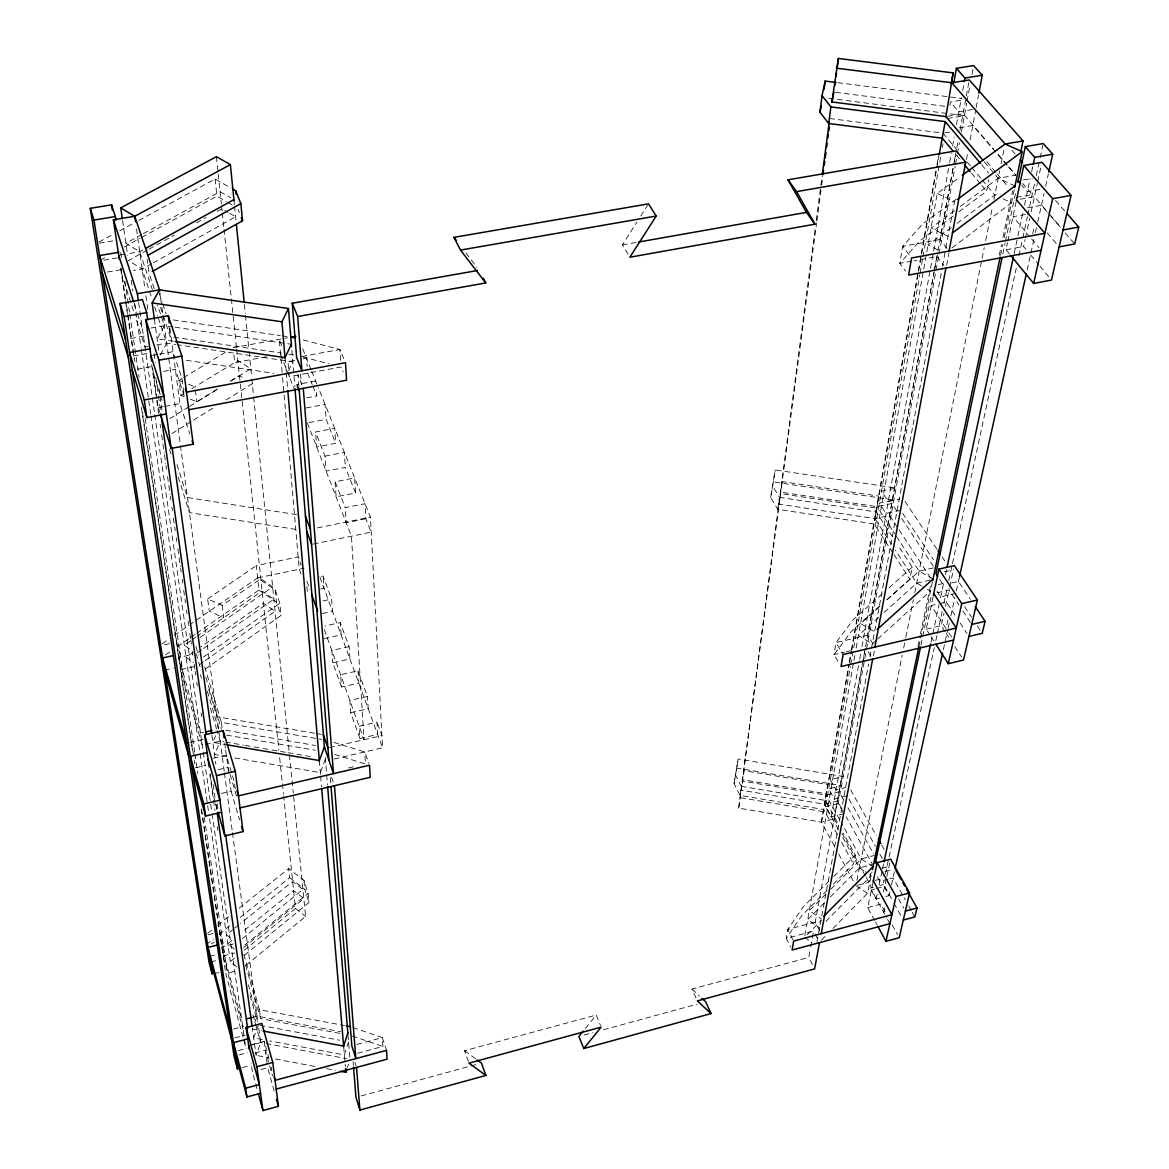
<?xml version="1.0" encoding="UTF-8"?>
<svg xmlns="http://www.w3.org/2000/svg" width="1169" height="1169" viewBox="0 0 1169 1169"><rect width="100%" height="100%" fill="white"/><g stroke="black" fill="none" stroke-linecap="round" stroke-linejoin="round"><path stroke-width="0.75" stroke-dasharray="5 3.75" d="M837.384 834.432L823.794 809.518L740.123 795.402L734.074 783.61L738.15 759.002L843.17 776.494L830.341 779.694L836.025 789.937L845.684 787.511M893.014 553.127L874.193 523.99L777.823 509.333L770.663 497.468L775.252 469.967L896.082 488.058L881.455 491.185L888.265 501.501L899.692 499.031M734.074 783.61L738.15 759.002M770.663 497.468L775.252 469.967M740.123 795.402L741.321 786.299L735.243 774.506M777.823 509.333L779.416 497.322L772.198 485.456M865.308 648.488L834.155 818.884L821.412 822.114L738.72 808.115L815.348 227.385M816.298 220.137L822.026 176.724M738.72 808.115L816.62 222.928M816.868 221.131L821.412 186.777M821.646 184.98L822.844 175.935M834.315 845.947L821.412 822.114L848.928 664.226M849.249 662.428L851.149 651.644M851.456 649.847L918.001 272.406M918.323 270.609L936.69 166.363M937.012 164.566L938.59 155.579M821.412 822.114L849.279 664.197M849.585 662.414L851.485 651.644M851.806 649.847L918.293 273.005M918.615 271.208L938.882 156.354M843.843 813.697L831.144 816.926L825.548 806.712L850.389 666.578M850.696 664.781L919.784 274.934M920.105 273.137L922.648 258.758M922.969 256.961L940.797 156.354M942.375 147.382L943.018 143.787M949.842 105.298L950.426 101.995L962.335 100.023M804.856 935.507L853.575 662.399M853.896 660.602L854.86 655.21M856.146 648.035L937.231 193.455L959.369 177.337M831.144 816.926L859.39 660.909M859.726 659.111L860.691 653.734M861.991 646.559L930.188 269.937M930.509 268.139L949.345 164.128M949.681 162.33L951.303 153.373M952.603 146.198L954.225 137.226M956.49 124.674L961.371 97.772M962.671 90.597L963.957 83.423M812.411 964.6L808.773 957.411L810.365 948.629M810.687 946.875L811.973 939.847M812.294 938.093L813.58 931.079L786.255 938.386L790.639 947.109M819.703 930.787L815.217 922.122L864.812 650.841M873.082 644.119L867.661 635.22L933.943 272.655M934.279 270.857L936.895 256.493L913.953 260.76M947.065 248.471L940.008 239.499L953.948 163.251M954.269 161.483L955.57 154.396M865.63 646.705L934.499 270.054M934.835 268.256L958.112 140.923M960.056 130.256L965.989 97.875M966.31 96.077L969.262 79.93M843.039 812.25L838.202 803.512L866.214 650.885M866.536 649.102L935.726 272.026M936.062 270.244L938.692 255.879M939.028 254.082L955.161 166.1M955.497 164.303L957.148 155.316M957.469 153.534L959.442 142.75M961.429 131.98L966.69 103.252M967.026 101.455L969.992 85.293M971.965 74.524L972.959 69.132M816.97 941.776L868.596 663.977M869.926 656.803L942.199 267.891M942.521 266.094L945.531 249.961M945.853 248.179L954.518 201.579L937.231 193.455M873.404 655.97L874.748 648.795M946.642 265.217L948.994 252.679M966.456 159.466L967.8 152.291M970.153 139.754L975.618 110.587M976.203 107.49L978.555 94.937M833.336 884.159L853.531 864.037L855.313 855.007L843.346 833.176M886.76 599.843L909.847 579.21L912.229 567.199L897.66 544.812M958.916 211.794L986.563 191.219L988.886 179.485M856.906 880.301L902.22 655.137M903.666 647.977L905.464 639.048M905.829 637.266L913.384 599.726M914.816 592.581L981.726 260.19M982.092 258.393L984.24 247.682M985.686 240.536L992.525 206.577M993.957 199.431L999.714 170.835M1001.146 163.689L1004.39 147.601M857.447 885.24L868.845 882.23L870.7 873.301M917.899 646.442L920.12 635.731M920.5 633.934L930.524 585.713M999.261 255.251L1001.497 244.54M1002.973 237.395L1012.646 190.956M832.942 928.464L867.486 893.379L871.957 871.942M918.907 646.749L932.672 580.774M1000.532 255.339L1002.768 244.628M1004.259 237.468L1014.999 185.973L998.209 178.272L984.269 161.819M879.336 898.201L876.063 899.063L870.072 888.119L870.832 884.553M920.953 645.127L931.05 596.891M1002.856 253.848L1005.106 243.123M1005.486 241.34L1015.671 192.637M874.66 920.441L867.705 907.612L873.009 882.39M930.086 635.176L926.257 629.17L933.315 595.606M1009.49 253.965L1006.041 249.757L1007.517 242.743M1007.883 240.975L1016.182 201.565M876.063 899.063L877.203 893.715M879.117 884.801L881.791 872.322M882.551 868.757L883.691 863.409M930.977 642.307L938.985 604.87M940.519 597.739L943.953 581.694M945.473 574.563L946.612 569.215M1014.122 253.615L1017.556 237.57M1017.936 235.787L1022.89 212.612M1024.497 205.116L1030.137 178.725M1031.657 171.595L1032.811 166.246M885.868 896.462L889.127 895.6L883.092 884.685L883.866 881.119M885.401 873.988L934.279 647.728M935.828 640.597L936.983 635.264M937.363 633.481L942.375 610.32M943.909 603.189L947.372 587.159M948.79 580.598L1016.27 268.256M1018.959 255.777L1022.422 239.747M1022.817 237.965L1027.434 216.586M1027.814 214.804L1034.74 182.729M1036.289 175.613L1039.752 159.569M1040.132 157.786L1042.821 145.321M883.457 891.991L886.307 878.883M886.847 876.429L889.843 862.59M945.151 631.655L941.279 625.678L943.967 613.316M945.502 606.243L949.33 588.577M949.725 586.809L953.553 569.157M1025.929 249.289L1023.606 246.484L1025.125 239.47M1025.505 237.716L1029.699 218.428M1031.131 211.808L1037.312 183.343M1037.692 181.59L1041.126 165.808M883.691 912.288L884.67 907.802M947.927 619.862L946.042 628.44L931.225 605.557L937.976 603.993M1032.724 233.873L1034.58 225.412M889.127 895.6L889.916 892.035M891.494 884.904L894.373 871.84M943.398 649.643L947.723 630.047M948.117 628.264L949.286 622.916M950.865 615.785L954.795 597.958M956.374 590.827L959.515 576.58M1027.156 270.024L1035.018 234.385M1035.413 232.602L1037.371 223.688M1037.765 221.905L1044.063 193.396M1045.627 186.266L1048.388 173.786M347.412 1067.414L348.435 1064.17M348.567 1041.871L344.373 1054.92L269.688 1040.907M258.729 1028.048L260.672 1042.514L256.099 1055.359L252.343 1028.238M258.32 1025.023L253.688 1037.911L262.572 1039.577M254.798 1022.583L257.122 1016.124L248.383 984.839M325.377 759.076L320.335 772.621L234.253 757.863M215.71 735.696L212.86 742.373L225.281 744.492M288.611 370.719L292.82 361.791L177.513 344.767M160.328 354.879L166.714 343.175L158.136 317.31M628.016 254.141L622.419 244.891L636.886 222.095M640.758 216.017L647.509 205.379M585.391 1028.428L596.205 1015.028L600.574 1025.593M821.427 940.168L826.541 934.966M825.884 921.362L871.183 875.625L865.294 871.753M807.107 934.718L821.208 920.514M824.087 903.228L807.691 919.638L819.586 927.718M830.399 896.915L859.405 867.88L872.542 864.446L846.21 816.839M827.024 890.442L801.773 915.605L786.255 938.386L787.76 929.443L803.351 906.633L828.704 881.455M825.752 894.241L809.299 910.666L821.252 918.761M830.823 889.185L861.217 858.864L874.427 855.43M833.775 876.414L855.313 855.007M876.297 640.247L872.337 643.856L858.367 635.527L878.723 617.261M877.627 639.048L930.524 591.061L922.852 586.663M884.159 612.381L916.715 583.141L931.766 579.736L898.45 528.914M879.965 605.907L851.427 631.392L834.008 654.596L838.392 662.063M879.176 606.843L860.516 623.501L874.573 631.83M887.169 599.697L919.141 571.13L934.265 567.725M882.2 593.881L853.531 619.365L836.025 642.57L834.008 654.596L844.5 652.156M889.024 587.817L912.229 567.199M246.031 965.331L305.62 916.379L293.448 794.715M244.555 955.175L308.967 902.512L308.09 893.452L303.998 880.432L288.67 868.582L237.541 909.482M244.73 945.034L308.09 893.452M243.605 947.577L303.838 898.508L293.609 890.559L241.764 932.497M236.679 966.778L230.337 961.59L235.875 957.075M244.204 950.28L295.494 908.445L283.643 795.855M242.378 938.561L302.932 889.448L292.659 881.47L240.536 923.466M231.959 940.431L227.75 943.821L234.151 949.023M233.479 929.136L226.435 934.805L232.879 940.008M234.896 927.996L239.119 924.591M206.285 944.625L213.357 938.941M218.998 934.411L230.308 925.337M240.2 917.387L289.634 877.685L288.67 868.582M207.702 933.33L211.969 929.925M217.653 925.38L229.007 916.291M952.15 247.77L1011.492 202.778L1002.403 198.569M951.259 227.677L928.025 245.081L938.765 250.283M957.075 223.323L994.834 195.062L1000.123 194.112M953.1 216.119L919.638 241.004L899.823 263.376L905.683 271.164M954.415 210.771L931.05 228.101L948.074 236.27M960.26 206.431L998.209 178.272L1015.934 175.145L994.79 150.567M956.242 199.241L922.604 224.053L902.687 246.338L899.823 263.376L912.185 261.082M205.233 669.121L280.998 615.449L279.815 603.292L275.241 590.009L257.662 577.895L190.532 624.188M199.315 664.81L203.771 661.669M205.262 660.617L275.095 611.343L263.376 603.175L200.951 646.866M203.538 656.978L279.815 603.292M197.619 652.638L202.105 649.496M203.596 648.444L273.882 599.186L262.09 591.017L197.78 635.731M193.513 652.068L186.076 657.27L193.426 662.633M200.308 637.266L272.655 586.882L260.804 578.713L222.183 605.381L207.658 598.952L209.266 611.27L223.732 617.7L222.183 605.381M165.574 654.888L170.016 651.805M177.425 646.647L189.29 638.42M190.766 637.397L195.223 634.299M196.699 633.277L258.963 590.053L256.362 565.591L298.168 556.941L301.076 565.022M190.299 640.933L184.307 645.098L191.701 650.475M191.789 639.896L196.275 636.784M162.184 643.739L168.161 639.618M174.123 635.512L189.042 625.225M207.658 598.952L256.362 565.591M171.96 433.553L192.052 421.088M193.586 420.124L213.679 407.66M226.041 399.988L252.314 383.68M190.445 399.213L196.787 401.785L218.106 388.663M230.293 381.167L239.426 375.556L243.722 378.259M169.783 418.604L188.136 407.309M189.656 406.374L218.72 388.503M230.951 380.977L250.824 368.746L237.862 360.622L191.687 388.809M182.057 378.522L178.959 380.393L180.932 395.356L184.001 393.485M183.606 377.587L226.932 351.416M151.663 263.726L142.15 269.045L133.456 270.521M153.241 262.85L235.612 216.762L229.504 213.226M142.91 249.947L139.725 251.715L127.45 253.775M147.411 250.049L128.4 260.57L142.15 269.045L151.868 298.358M148.989 249.172L174.342 235.115M196.524 222.826L206.036 217.566M217.127 211.414L221.876 208.783L227.984 212.334M141.844 234.516L125.872 243.254L139.725 251.715L152.321 289.547M143.436 233.639L220.079 191.658L230.834 197.853M100.183 260.176L104.991 257.545M124.177 247.01L140.178 238.228M141.77 237.351L216.952 196.1L226.406 201.565M99.029 241.998L111.756 235.101M119.706 230.775L132.433 223.878M138.79 220.43L215.125 179.018L230.965 188.092M361.192 1095.923L469.237 1066.42M470.975 1065.938L477.946 1064.038M584.179 1035.018L592.99 1032.622M603.555 1029.728L696.885 1004.229M468.418 1061.613L464.546 1050.712L596.205 1015.028M695.979 997.931L691.946 989.076L808.773 957.411M357.597 1053.225L382.921 1046.445L382.38 1037.619L351.65 1027.127M242.524 1067.56L251.014 1065.295M260.877 1069.489L267.657 1067.677L274.496 1092.284M867.705 907.612L880.827 904.105L886.087 913.705M356.91 1044.399L382.38 1037.619L386.53 1050.39M815.217 922.122L787.76 929.443L793.634 941.089M238.242 1050.595L246.834 1048.33M888.104 879.146L879.862 881.324L876.399 875.055M889.755 878.723L893.043 877.846L905.274 899.721M239.134 1054.92L247.594 1052.684M870.072 888.119L873.331 887.256M879.848 885.547L883.092 884.685M255.076 1052.991L265.363 1050.273L269.191 1063.995M874.748 889.01L871.431 889.887L886.803 917.972M876.399 888.572L884.685 886.38L893.145 901.679M234.837 1037.897L245.095 1035.208M882.01 868.202L886.935 866.916L885.167 863.745M885.094 871.446L893.379 869.283M252.124 1044.604L264.194 1041.418L269.002 1058.617M874.996 880.447L883.311 878.255M248.909 1045.627L260.672 1042.514L264.252 1043.186M252.007 1017.468L257.122 1016.124L340.72 1031.701M233.522 1029.027L243.824 1026.338M213.854 973.733L218.778 972.476M212.071 813.624L245.548 1046.503L225.749 973.631L237.219 970.723M209.441 956.403L216.075 954.737M847.204 795.797L834.388 799.011L828.733 788.783L841.49 785.583L736.981 768.121M223.104 955.891L234.691 952.983M210.727 961.985L217.259 960.334M825.548 806.712L838.202 803.512M211.238 943.383L214.541 942.55M233.405 943.967L221.774 946.89L241.749 1020.128M208.184 934.776L213.167 933.534M348.537 767.96L353.623 766.776M846.239 651.747L851.485 650.519M334.042 759.046L382.555 747.795L370.427 517.093L318.363 387.713M867.661 635.22L836.025 642.57L843.112 654.508M221.35 793.43L231.111 791.15L228.992 775.135M926.257 629.17L941.279 625.678M218.092 769.67L227.97 767.39L236.956 797.667M939.657 603.613L946.408 602.064L956.213 617.013M359.935 738.516L377.645 734.439L376.973 722.194L359.161 726.27L359.935 738.516L350.671 712.681L349.852 700.421L367.475 696.446L358.035 670.845L340.588 674.718L341.465 686.977L358.81 683.105L358.035 670.845M329.673 747.605L381.912 735.564L376.973 722.194M213.109 758.316L226.377 755.291L234.385 782.178M937.143 592.771L949.023 590.053L958.901 605.001M195.515 767.77L205.408 765.49M955.789 593.428L940.694 596.891L937.041 591.309M205.51 744.463L220.181 741.146L223.747 741.745M350.671 712.681L368.206 708.706L367.475 696.446M938.4 584.588L945.078 583.068M951.698 582.966L958.448 581.431L970.285 599.156M203.786 732.349L200.498 733.08L178.638 657.475L192.622 654.45M189.963 742.432L203.172 739.451M944.289 571.816L951.011 570.297M341.465 686.977L332.77 662.735L349.94 658.951L349.122 646.676L340.252 622.609L324.865 625.941M349.122 646.676L331.85 650.461L332.77 662.735M164.537 670.085L173.246 668.2M900.7 510.312L886.087 513.483L879.336 503.167L893.89 500.04L773.717 481.949M194.361 666.608L180.45 669.632L202.237 745.208M324.105 638.595L341.114 634.899L340.252 622.609M322.366 613.52L332.464 611.358L331.572 599.069L323.082 576.039L319.721 576.741M323.112 600.881L331.572 599.069M164.434 644.674L173.158 642.804M320.686 589.03L324.018 588.328L323.082 576.039M257.662 577.895L304.188 568.192M313.365 544.053L371.216 532.143L365.853 518.729L365.035 503.678L345.235 507.697L335.094 481.818L354.66 477.916L355.551 492.953L336.102 496.854L335.094 481.818M317.457 527.906L370.427 517.093M365.853 518.729L346.199 522.748L345.235 507.697M355.551 492.953L345.308 467.366L326.093 471.151L325.026 456.144L315.557 431.975L334.699 428.292L335.678 443.27L316.682 446.967L315.557 431.975M325.026 456.144L344.373 452.345L345.308 467.366M309.025 422.608L326.107 419.335L335.678 443.27M306.629 397.884L316.77 395.97L316.288 389.335M306.146 407.966L325.07 404.372L326.107 419.335M297.233 387.86L296.97 384.543L315.688 381.05M157.23 400.441L158.253 407.616L163.251 406.695M164.917 406.388L179.88 403.597L189.875 434.064M1006.041 249.757L1023.606 246.484M301.807 356.487L339.916 349.502L345.498 362.711M940.008 239.499L902.687 246.338L911.572 257.984M294.734 360.432L287.998 361.659L289.254 376.579L340.997 366.993L343.072 371.961M303.151 358.883L306.512 358.269L307.14 366.54M163.514 371.406L175.35 369.243L184.234 396.057L181.94 378.449L175.818 360.052M1025.432 214.453L1012.997 216.718L1029.275 236.167M266.444 356.779L234.706 362.58L233.654 352.643M133.208 356.019L148.331 353.301M1016.372 197.356L1032.198 194.522L1022.7 183.475M152.598 355.361L157.698 354.455M159.408 354.149L173.027 351.694L175.248 358.386M1020.113 199.227L1034.419 196.655L1048.169 212.641M233.113 347.675L287.574 337.826M137.299 369.17L152.525 366.408M1027.303 207.834L1041.433 205.276L1049.762 214.95M148.361 346.448L145.029 347.047L135.633 317.617M156.704 344.957L166.714 343.175L175.715 344.504M1039.811 189.422L1027.376 191.658L1021.604 184.921M150.903 328.036L164.361 325.669L173.304 326.969M622.419 244.891L636.71 242.363M130.592 338.484L145.833 335.766M1023.445 179.953L1032.285 178.375M107.475 272.012L121.444 269.659M959.238 127.772L972.827 125.463L1007.269 165.516M944.684 132.871L951.522 131.702M120.436 254.944L125.697 254.068M947.621 116.286L963.095 113.7L993.621 149.194M103.793 260.176L117.674 257.852M947.489 118.522L964.41 115.673L828.412 98.24M972.506 109.506L958.828 111.8L951.478 103.223M99.35 243.137L113.335 240.829M837.764 82.678L962.043 98.488M835.718 92.366L945.429 106.379M829.712 118.507L941.177 132.93M173.29 319.941L280.268 335.591M282.05 335.854L287.399 336.628M175.087 327.232L291.373 344.285M173.845 337.183L281.568 353.038M288.758 354.105L294.135 354.894M173.319 341.187L157.114 338.805L164.361 325.669L157.479 305.021M186.353 360.315L273.984 373.335M779.416 497.322L876.312 511.978L892.809 537.345M296.517 514.638L187.449 497.556L176.636 463.377M295.874 529.396L189.48 512.65L178.17 476.733M741.321 786.299L825.402 800.429L839.079 825.387M740.635 797.726L822.947 811.607M314.519 733.255L216.908 716.743L207.702 685.911M316.288 733.548L321.621 734.453M204.677 666.71L221.365 722.398L321.548 739.378M225.719 730.23L315.425 745.471M226.538 735.126L315.44 750.25M225.529 742.052L243.357 745.091M245.139 745.398L252.27 746.611M254.053 746.918L261.198 748.131M262.981 748.438L270.112 749.65M271.895 749.957L286.157 752.398M287.939 752.69L295.07 753.917M296.853 754.224L312.897 756.957M227.093 756.635L214.526 754.487L220.181 741.146L217.054 730.64M243.853 954.255L259.445 1009.724L344.607 1025.549M245.578 964.98L260.629 1018.623L340.062 1033.425M260.088 1025.345L339.726 1040.22M252.46 1029.041L261.403 1030.707M266.035 1043.522L346.419 1058.632M257.852 1055.695L268.417 1057.682M275.46 1059.012L315.937 1066.654M326.487 1068.641L335.298 1070.307M303.253 339.945L339.916 349.502L340.676 361.747M302.873 356.983L328.869 363.807M333.793 742.403L364.743 751.93L368.922 763.562M334.729 754.487L365.488 764L364.743 751.93M352.351 1035.982L382.921 1046.445M178.959 380.393L182.159 381.678M188.53 384.236L194.916 386.807M180.932 395.356L184.103 396.642M933.023 579.05L919.141 571.13L895.659 535.154M921.318 585.786L916.715 583.141L895.352 550.146M227.97 202.471L234.268 206.109M873.068 866.624L861.217 858.864L841.066 822.216M863.818 870.788L859.405 867.88L841.987 836.054M855.825 885.664L867.486 893.379M804.55 937.304L811.9 942.346M258.963 590.053L276.454 602.167L280.998 615.449M464.546 1050.712L475.812 1058.953M289.634 877.685L304.89 889.507L308.967 902.512M295.494 908.445L305.62 916.379M691.946 989.076L699.442 996.032M1011.872 150.231L1015.452 154.352M1055.563 200.44L1064.827 211.092M1049.309 213.971L1060.765 227.297M1008.452 166.904L1015.569 175.189M1050.946 216.323L1060.444 227.385M1065.207 232.909L1074.706 243.97M986.826 161.775L996.149 172.734M997.303 174.093L1007.78 186.426M1047.322 232.967L1056.776 244.102M981.653 164.712L988.711 173.056M942.974 133.149L956.797 149.661M967.172 162.038L970.635 166.173M971.79 167.547L981.01 178.55M982.165 179.924L994.834 195.062M1031.599 238.944L1038.978 247.74M956.271 154.951L960.933 160.533M971.424 173.085L980.733 184.249M981.902 185.637L986.563 191.219M1030.576 254.886L1038.7 264.676M1039.855 266.064L1049.134 277.258M936.895 256.493L943.894 265.509M466.007 253.074L476.937 267.365M904.952 501.326L936.997 549.313M941.995 556.809L945.005 561.31M902.687 513.308L933.505 559.805M964.615 606.726L971.468 617.071M977.342 625.941L980.28 630.369M896.755 510.941L891.815 503.474L877.071 506.659L780.424 492.076L782.426 481.643L878.562 496.094L877.071 506.659L894.68 533.649M901.694 518.422L933.286 566.234M962.847 610.978L970.752 622.945M939.584 579.298L943.266 584.895M897.471 527.424L889.624 515.471L874.953 518.656L778.832 504.087L780.834 493.654L876.458 508.091L874.953 518.656L891.465 544.155M960.129 622.989L966.997 633.452M948.863 632.794L953.568 640.057M946.116 633.145L949.973 639.122M954.81 646.603L961.561 657.051M894.007 554.661L909.847 579.21M931.05 636.681L933.914 641.167M868.158 651.703L870.847 656.145M850.681 789.864L876.443 835.747M881.777 845.245L884.436 849.98M848.957 798.953L875.449 846.371M879.877 854.261L884.29 862.167M908.766 905.975L911.382 910.666M912.258 912.229L914.874 916.92M843.507 799.83L839.094 791.895L826.176 795.139L742.286 781.067L744.215 770.649L827.71 784.604L826.176 795.139L840.19 820.623M847.92 807.779L873.535 853.838M898.566 898.829L903.681 908.021M841.812 808.904L837.428 800.97L824.569 804.214L741.088 790.171L743.002 779.752L826.103 793.693L824.569 804.214L838.494 829.683M893.993 903.213L901.62 916.978M834.155 818.884L838.494 826.804M841.958 833.132L865.381 875.888M866.244 877.481L868.845 882.23M892.21 924.898L897.471 934.484M887.578 919.389L889.901 923.656M841.636 842.221L853.531 864.037M838.611 853.896L853.238 880.9M875.523 922.049L877.261 925.249M815.071 933.958L818.037 939.73M302.683 348.727L311.1 369.652M311.758 371.274L317.69 386.048M307.652 373.159L312.211 384.572M312.868 386.194L316.77 395.97M238.052 209.543L239.338 212.758M301.967 384.981L298.007 374.957L299.03 387.684M281.758 345.717L279.245 339.331L282.401 375.541M296.97 384.543L298.285 387.889M280.545 354.207L293.711 388.02M307.315 422.93L351.445 536.22L363.997 739.699L324.31 629.521M319.882 577.048L382.555 747.795M306.906 581.212L309.873 589.468M300.974 574.067L299.235 569.23L282.562 377.339M331.601 777.341L333.881 784.034M159.32 293.551L162.199 302.084M162.769 303.794L166.217 314.037M154.235 288.714L149.077 273.312L147.177 259.43M160.533 307.549L170.265 336.657L168.862 326.166M154.717 306.965L157.567 315.586M134.201 303.604L136.963 312.255M137.518 313.979L142.501 329.526M121.269 272.596L135.078 315.878M153.387 373.247L162.038 400.382M158.253 407.616L159.861 412.73M169.549 449.364L171.171 454.493M355.04 1062.606L356.034 1065.821M205.817 677.129L221.423 729.31M195.939 646.515L198.496 655.078M196.129 653.69L200.206 667.382M207.337 691.347L218.545 729.018M200.425 674.615L201.477 678.108M210.303 707.873L216.543 728.886M231.111 791.15L239.572 819.805M176.651 642.059L180.158 654.143M178.462 654.231L181.955 666.315M215.154 802.095L213.211 795.329L210.186 773.966M215.637 803.79L217.58 810.555M250.093 995.52L257.355 1021.545M269.674 1065.719L272.538 1076.021M252.986 1014.853L260.672 1042.514M219.801 931.883L223.031 943.646M221.146 940.899L224.36 952.647M223.586 957.645L243.035 1029.012M256.975 1088.617L252.402 1071.754L251.145 1062.913M120.714 252.65L121.518 258.057M124.981 281.495L129.525 312.152M129.788 313.964L139.14 377.076M145.277 418.56L194.682 752.178M194.945 753.99L197.882 773.82M204.283 817.102L226.991 970.402M120.962 267.993L126.325 304.057M126.603 305.869L134.917 361.776M142.443 412.262L193.996 758.506M194.259 760.303L194.799 763.912M201.506 809.006L223.79 958.682M120.655 268.475L125.229 299.132M125.492 300.944L127.377 313.57M127.64 315.367L134.099 358.649M141.347 407.338L192.695 751.813M201.287 809.518L225.749 973.631M122.57 220.532L127.64 255.383M131.249 280.18L132.828 291.023M134.669 303.677L140.967 347.061M141.23 348.859L150.699 413.928M150.962 415.74L199.841 751.93M200.104 753.742L208.52 811.578M209.572 818.797L230.337 961.59M138.658 302.713L154.483 412.847M154.732 414.644L202.997 750.44M203.26 752.237L211.823 811.812M152.628 367.972L156.982 398.658M151.663 364.582L156.529 398.877M156.778 400.689L158.575 413.315M160.109 424.142L160.621 427.752M161.643 434.97L162.681 442.189M162.929 444.001L164.215 453.031M164.464 454.829L165.75 463.859M165.998 465.657L166.524 469.266M167.547 476.484L168.57 483.703M168.818 485.515L170.104 494.531M170.367 496.343L170.879 499.952M171.901 507.171L172.413 510.78M173.436 517.999L174.459 525.217M174.722 527.029L175.233 530.638M176.256 537.857L176.767 541.466M177.79 548.685L178.813 555.903M179.076 557.701L180.347 566.731M180.61 568.529L181.122 572.138M182.145 579.356L182.656 582.98M183.679 590.199L184.717 597.417M184.965 599.215L185.476 602.824M186.499 610.043L187.011 613.652M188.034 620.871L188.56 624.48M189.831 633.51L190.605 638.917M190.854 640.729L191.365 644.338M192.403 651.557L192.914 655.166M194.186 664.197L194.96 669.603M195.208 671.415L195.734 675.024M196.757 682.243L197.269 685.852M201.112 712.929L201.623 716.539M209.821 774.287L214.95 810.38M217.244 826.629L217.77 830.238M136.525 228.949L144.898 288.582M145.906 295.815L147.937 310.267M154.03 353.637L155.287 362.668M158.838 387.976L162.14 411.473M217.156 803.629L218.179 810.848M155.842 377.719L158.136 393.997M158.399 395.794L160.694 412.072M213.211 784.574L214.994 797.229M216.002 804.462L217.025 811.695M154.396 319.21L158.809 351.08M211.867 735.213L215.87 764.161M159.539 289.868L162.71 313.38M162.944 315.192L180.216 443.65M180.45 445.462L224.214 771.131M224.448 772.943L232.236 830.838M232.47 832.649L257.838 1021.458M169.943 328.328L179.88 403.597M224.755 743.089L225.471 748.438M225.705 750.206L228.759 773.352M264.15 1041.141L267.19 1064.141M221.365 722.398L222.285 729.324M259.445 1009.724L260.629 1018.623M234.604 783.902L235.276 789.075M271.398 1067.224L271.851 1070.746M195.325 390.139L196.787 401.785M215.125 179.018L216.952 196.1M216.397 156.69L221.365 203.903M221.555 205.715L222.125 211.165M222.315 212.977L223.849 227.517M224.039 229.329L236.459 347.354M236.649 349.166L278.88 750.469M279.639 757.731L283.453 794.043M275.241 590.009L276.454 602.167M303.998 880.432L304.89 889.507M233.902 199.621L234.414 204.765M234.574 206.372L236.211 222.724M244.379 304.437L245.3 313.511M245.475 315.323L248.924 349.823M249.114 351.65L251.656 377.061M251.832 378.888L253.468 395.224M253.658 397.036L289.269 752.953M289.444 754.765L293.273 792.903M306.906 586.59L307.345 591.85M285.017 357.656L286.2 371.684M286.288 372.677L287.676 389.043M319.312 760.537L320.481 774.273M320.627 776.099L321.563 787M343.686 1046.854L345.381 1066.844M291.87 350.305L294.851 386.661M325.26 757.527L327.495 784.794M347.982 1034.799L349.852 1057.477M300.565 374.007L301.427 384.864M330.33 777.75L330.9 784.998M353.111 1061.715L353.389 1065.28"/><path stroke-width="1.5" d="M952.779 150.757L942.302 138.205L828.689 123.476L819.937 112.166L822.055 95.624L825.168 81.07L835.967 82.444M824.101 89.312L825.168 81.07M828.689 123.476L830.867 106.89L822.055 95.624M822.26 174.912L829.186 122.453M831.817 102.551L838.378 58.45L953.173 72.902L945.853 116.871M823.078 174.137L823.561 170.513M824.277 165.092L824.759 161.483M825.226 157.859L825.942 152.438M826.658 147.016L827.141 143.407M827.857 137.986L828.339 134.362M828.821 130.753L829.289 127.129M834.783 85.556L835.265 81.947M835.981 76.526L836.463 72.916M837.179 67.481L838.378 58.45M951.274 83.686L953.173 72.902M939.204 154.556L945.224 121.605L830.867 106.89M953.846 82.707L956.388 68.328L973.616 65.552L982.252 75.225L978.891 93.14M964.293 81.625L964.936 78.045L956.388 68.328M819.527 942.623L814.603 968.911L697.323 1000.898L711.073 1013.567L583.755 1048.549L578.903 1036.465L583.229 1031.102M821.193 933.68L872.644 659.097M874.894 647.085L945.896 268.081M949.082 251.043L965.726 162.199L956.213 150.845L788.023 179.821L806.435 212.363L814.968 224.185L629.872 257.224L656.204 216.046L648.474 203.859L453.967 237.365L460.498 250.078L485.719 282.942L297.642 316.507L292.265 303.253L477.332 270.536M833.921 92.132L831.89 101.937L945.896 116.579L983.1 160.445M1020.815 151.649L1023.036 140.938L969.262 79.93L951.858 82.78L836.346 68.167M872.439 869.619L918.907 646.749M932.701 580.613L1000.153 257.136M1014.692 187.435L1022.144 151.678L1005.106 144.021L951.858 82.78M875.318 863.117L920.573 646.925M1002.111 257.414L935.916 573.658L937.743 576.507M1017.819 182.379L1025.301 146.636L1043.216 143.539L1052.714 154.191L1048.783 172.004M873.17 881.66L877.159 862.634L890.603 859.127L909.584 892.911L899.224 937.684L885.941 941.293L878.124 926.856M933.315 595.606L938.897 569.098L954.328 565.621L977.386 600.018L963.49 660.047L948.278 663.671L935.828 644.177M1016.387 200.6L1023.766 165.487L1041.886 162.301L1071.052 195.398L1051.457 280.063L1033.63 283.468L1010.644 255.383M819.937 112.166L821.325 105.678M884.071 861.626L930.597 644.09M946.992 567.433L1013.362 257.18M1033.191 164.464L1034.711 157.333L1025.301 146.636M895.03 868.859L942.609 653.208M959.515 576.58L1026.367 273.59M885.941 941.293L895.995 896.521L877.159 862.634M948.278 663.671L961.751 603.613L938.897 569.098M1033.63 283.468L1052.655 198.715L1023.766 165.487M906.457 889.185L917.007 907.962L914.874 916.92L903.301 920.032M975.224 606.55L985.087 621.323L982.238 633.32L968.955 636.447M1067.151 213.752L1078.724 227.064L1074.706 243.97L1059.143 246.878M340.574 1071.301L345.849 1072.294L346.886 1069.051M347.836 1033.031L343.628 1046.094L263.186 1031.043M291.373 344.285L285.017 357.656L175.116 341.45M285.046 358.152L281.963 321.796L288.451 308.499L159.539 289.868L137.357 293.682L113.393 219.787L134.756 216.294L230.395 164.61L234.034 200.922M154.396 319.21L152.16 302.932L159.539 289.868L134.756 216.294L120.728 207.877L216.397 156.69L230.395 164.61M583.755 1048.549L601.187 1027.113L468.974 1063.162L485.895 1075.436L359.877 1110.068L355.96 1097.355L353.535 1067.063M823.78 916.218L873.068 866.624M877.232 629.433L933.023 579.05M952.428 232.982L1014.999 185.973M957.396 199.446L1022.144 151.678M962.321 175.189L1005.106 144.021L1023.036 140.938M152.248 271.529L242.524 220.78L240.858 203.625L235.729 190.81L232.558 188.998M148.288 255.076L240.858 203.625M146.11 248.179L233.902 199.621M258.349 1093.687L262.937 1110.55L278.412 1106.342L272.757 1062.489L261.812 1023.445L246.133 1027.551L249.187 1049.046M234.823 1051.501L246.951 1096.975L260.541 1093.307M276.191 1089.084L387.056 1059.202L386.53 1050.39L275.051 1080.317L274.145 1077.044M889.901 923.656L792.1 950.017L793.634 941.089L891.918 914.699L873.331 880.885M246.951 1096.975L245.665 1088.207L259.328 1084.54L248.676 1045.51M905.376 911.089L917.007 907.962M147.689 319.853L146.666 312.62L142.428 299.615L120.071 303.487L234.063 1056.25L237.439 1068.919L240.829 1068.013M262.937 1110.55L256.859 1066.727L272.757 1062.489M895.995 896.521L909.584 892.911M249.012 1038.569L233.479 1042.646L245.665 1088.207M246.878 1018.798L252.007 1017.468M218.018 944.903L208.024 947.401L230.088 1029.918M218.062 812.236L224.872 835.923L243.05 831.597L235.29 771.277L223.118 730.625L204.633 734.804L209.178 766.849M221.584 812.25L205.569 816.02L203.786 803.965L219.918 800.195L208.126 759.455M971.731 624.436L985.087 621.323M240.01 807.925L370.237 777.283L369.521 765.227L238.447 795.855L236.927 790.726M953.568 640.057L841.037 666.535L843.112 654.508L956.271 628.06L933.753 593.545M224.872 835.923L216.499 775.617L235.29 771.277M961.751 603.613L977.386 600.018M206.986 752.631L190.386 756.416L203.786 803.965M205.423 731.969L211.984 730.493M173.144 655.648L162.623 657.913L186.66 743.177M160.401 414.425L171.142 448.428L193.192 444.22L181.853 356.063L168.278 315.776L145.789 319.721L151.649 360.987M132.214 370.076L146.87 417.596L166.363 413.943M188.764 409.749L346.535 380.232L345.498 362.711L186.499 392.126L185.36 388.707M1041.082 250.268L908.62 275.051L911.572 257.984L1044.896 233.318L1016.533 199.87M150.027 348.844L129.569 352.512L144.269 399.944L163.923 396.306L150.889 355.668M1063.059 229.957L1078.724 227.064M145.789 319.721L158.911 360.198L181.853 356.063M1052.655 198.715L1071.052 195.398M295.903 336.321L290.906 337.227L294.53 337.68M638.493 242.056L806.435 212.363M120.071 303.487L124.162 316.565L146.666 312.62M1034.711 157.333L1052.714 154.191M460.498 250.078L656.204 216.046M788.023 179.821L796.586 191.628L965.726 162.199M118.858 252.299L99.511 255.543L125.507 339.375M115.366 216.572L111.566 204.882L90.276 208.316L93.958 220.064L115.366 216.572L115.906 220.181M964.936 78.045L982.252 75.225M152.16 302.932L281.963 321.796M227.049 744.799L319.312 760.537L324.397 746.991L333.501 773.644L303.282 388.327M346.389 1025.885L349.94 1026.543M477.215 1059.991L481.438 1063.089L485.895 1075.436M701.941 998.355L705.696 1001.833L711.073 1013.567M1020.245 159.861L1022.641 162.608M1018.141 180.888L1020.449 183.577M945.224 121.605L980.484 163.324M964.425 164.712L970.255 171.697M453.967 237.365L456.158 240.215M937.991 550.804L939.993 553.814M796.586 191.628L814.968 224.185M878.226 838.904L880.885 843.653M895.907 870.408L901.182 879.789M902.936 882.931L904.704 886.058M875.683 861.334L877.422 864.476M483.25 278.178L485.719 282.942M241.252 217.566L242.524 220.78M298.285 387.889L299.585 391.235M305.46 516.026L310.399 529.338M306.687 531.106L311.612 544.418M311.67 594.422L317.676 611.109M323.389 734.76L327.934 748.014M192.081 440.83L193.192 444.22M118.683 255.237L133.646 301.88M102.244 272.903L128.166 356.925M241.559 826.541L243.05 831.597M204.633 734.804L216.499 775.617M164.537 670.085L188.487 755.306M192.213 768.515L205.569 816.02M276.454 1099.313L278.412 1106.342M246.133 1027.551L256.859 1066.727M209.441 956.403L231.418 1038.788M93.958 220.064L212.217 974.142L209.09 962.394L90.276 208.316M124.162 316.565L237.439 1068.919M111.566 204.882L112.37 210.288M113.393 219.787L119.311 259.46M144.269 399.944L146.87 417.596M120.728 207.877L122.307 218.72M137.357 293.682L138.395 300.915M134.756 216.294L135.516 221.715M160.942 413.884L206.065 733.942M217.288 813.507L247.623 1028.691M172.135 447.625L211.618 733.416M225.617 834.695L252.095 1026.426M158.911 360.198L171.142 448.428M168.278 315.776L169.227 322.951M223.118 730.625L224.053 737.756M235.729 190.81L236.065 194.244M236.386 224.536L244.204 302.61M287.837 390.855L319.4 761.56M321.723 788.812L343.686 1046.854M345.542 1068.656L345.849 1072.294M288.451 308.499L291.578 346.667M294.997 388.488L324.514 748.438M327.641 786.605L347.909 1033.849M292.265 303.253L296.605 357.436L301.909 370.778L297.642 316.507M299.176 389.496L328.913 760.245M331.046 786.81L351.825 1045.758L355.844 1058.632L334.451 785.7M356.545 1067.429L359.877 1110.068"/></g></svg>
